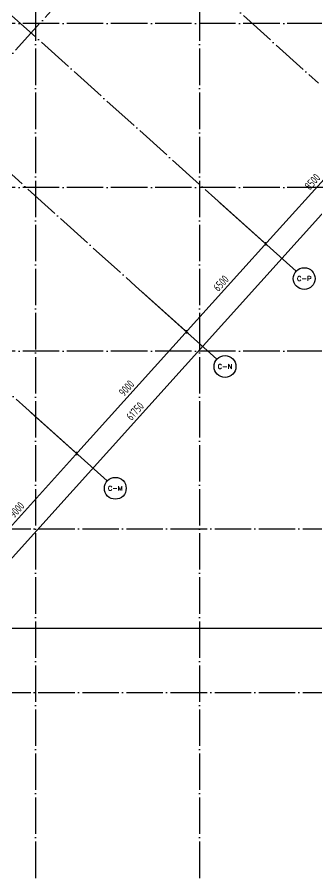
# Model space of a CAD drawing. Extents: x -502255 to 1362592, y -400300 to 332622.
# Drawn here: x 681266 to 697715, y -247539 to -200480 of the extents above; entities that cross this region are included whole.
import ezdxf
from ezdxf.enums import TextEntityAlignment as Align

# ---------------------------------------------------------------- set-up
doc = ezdxf.new("R2010")
doc.units = 0
doc.header["$LTSCALE"] = 1000
doc.header["$MEASUREMENT"] = 0
doc.linetypes.add('DOTE', pattern=[2.42, 2, -0.2, 0.02, -0.2])
for name, color, linetype in [('AXIS_TEXT', 7, 'Continuous'), ('S-DIM', 3, 'Continuous'), ('S-DOTE', 8, 'DOTE')]:
    doc.layers.add(name, color=color, linetype=linetype)
doc.layers.add('不打印', color=59, linetype='Continuous', plot=False)
doc.styles.add('_TCH_AXIS', font='COMPLEX', dxfattribs={"bigfont": 'GBCBIG'})
doc.styles.add('COMPLEX', font='COMPLEX.shx', dxfattribs={"width": 0.65})
doc.styles.get("Standard").update_dxf_attribs({"font": 'tssdeng2.shx', "width": 0.7, "bigfont": '@@hztxt.shx'})
doc.dimstyles.new('TSSD_150_150', dxfattribs={"dimtxt": 450, "dimasz": 150, "dimexe": 150, "dimexo": 375, "dimgap": 150, "dimtad": 1, "dimdec": 0, "dimzin": 0, "dimdsep": 46, "dimtxsty": 'Standard', "dimblk": 'ARCHTICK', "dimcen": 0, "dimdle": 150, "dimclrt": 7, "dimadec": 0, "dimazin": 0, "dimtfac": 1, "dimtdec": 0, "dimtix": 1, "dimtmove": 2, "dimatfit": 3, "dimfxl": 1, "dimtolj": 1, "dimtzin": 0, "dimarcsym": 0})

# ---------------------------------------------------------------- blocks, each defined once
blk = doc.blocks.new('_AXISO')
blk.add_circle((0, 0), 0.5)
at = {"layer": 'AXIS_TEXT', "style": 'COMPLEX', "width": 1.041667}
blk.add_attdef('A', text='', height=0.56, dxfattribs=at).set_placement((-0.25, -0.28), (0.25, -0.28), align=Align.FIT)
blk = doc.blocks.new('_ArchTick')
at = {"color": 0, "linetype": 'ByBlock', "const_width": 0.4}
blk.add_lwpolyline([(-0.5, -0.5), (0.5, 0.5)], dxfattribs=at)
blk = doc.blocks.new('*D2149')
at = {"layer": 'Defpoints', "color": 0, "transparency": 16777216}
for p in [(1101289, 136860), (1104967, 133548), (1059970, 90971)]:
    blk.add_point(p, dxfattribs=at)
at = {"layer": 'S-DIM', "color": 0, "lineweight": -2, "transparency": 16777216}
for p, q in [((1101567, 136609), (1105079, 133448)), ((1063548, 87547), (1105068, 133659)), ((1060248, 90720), (1063760, 87558))]:
    blk.add_line(p, q, dxfattribs=at)
at = {"layer": 'S-DIM', "color": 0, "lineweight": -2, "transparency": 16777216, "xscale": 150, "yscale": 150, "zscale": 150}
for p, rotation in [((1104967, 133548), 47.99999999999577), ((1063648, 87659), 227.9999999999958)]:
    blk.add_blockref('_ArchTick', p, dxfattribs=dict(at, rotation=rotation))
at = {"layer": 'S-DIM', "color": 7, "transparency": 16777216, "insert": (1084029, 110854), "char_height": 450, "attachment_point": 5, "rotation": 48}
blk.add_mtext('\\A1;61750', dxfattribs=at)
blk = doc.blocks.new('*D2152')
at = {"layer": 'Defpoints', "color": 0, "transparency": 16777216}
for p in [(1078036, 111036), (1080823, 108527), (1072014, 104348)]:
    blk.add_point(p, dxfattribs=at)
at = {"layer": 'S-DIM', "color": 0, "lineweight": -2, "transparency": 16777216}
for p, q in [((1078315, 110785), (1080935, 108426)), ((1074701, 101727), (1080923, 108638)), ((1072293, 104097), (1074912, 101738))]:
    blk.add_line(p, q, dxfattribs=at)
at = {"layer": 'S-DIM', "color": 0, "lineweight": -2, "transparency": 16777216, "xscale": 150, "yscale": 150, "zscale": 150}
for p, rotation in [((1080823, 108527), 47.99999999999601), ((1074801, 101838), 227.999999999996)]:
    blk.add_blockref('_ArchTick', p, dxfattribs=dict(at, rotation=rotation))
at = {"layer": 'S-DIM', "color": 7, "transparency": 16777216, "insert": (1077533, 105433), "char_height": 450, "attachment_point": 5, "rotation": 48}
blk.add_mtext('\\A1;9000', dxfattribs=at)
blk = doc.blocks.new('*D2153')
at = {"layer": 'Defpoints', "color": 0, "transparency": 16777216}
for p in [(1084058, 117724), (1086845, 115215), (1078036, 111036)]:
    blk.add_point(p, dxfattribs=at)
at = {"layer": 'S-DIM', "color": 0, "lineweight": -2, "transparency": 16777216}
for p, q in [((1084337, 117473), (1086957, 115115)), ((1080723, 108415), (1086946, 115326)), ((1078315, 110785), (1080935, 108426))]:
    blk.add_line(p, q, dxfattribs=at)
at = {"layer": 'S-DIM', "color": 0, "lineweight": -2, "transparency": 16777216, "xscale": 150, "yscale": 150, "zscale": 150}
for p, rotation in [((1086845, 115215), 47.99999999999562), ((1080823, 108527), 227.9999999999957)]:
    blk.add_blockref('_ArchTick', p, dxfattribs=dict(at, rotation=rotation))
at = {"layer": 'S-DIM', "color": 7, "transparency": 16777216, "insert": (1083556, 112122), "char_height": 450, "attachment_point": 5, "rotation": 48}
blk.add_mtext('\\A1;9000', dxfattribs=at)
blk = doc.blocks.new('*D2154')
at = {"layer": 'Defpoints', "color": 0, "transparency": 16777216}
for p in [(1088408, 122555), (1091195, 120045), (1084058, 117724)]:
    blk.add_point(p, dxfattribs=at)
at = {"layer": 'S-DIM', "color": 0, "lineweight": -2, "transparency": 16777216}
for p, q in [((1088687, 122304), (1091306, 119945)), ((1086745, 115103), (1091295, 120157)), ((1084337, 117473), (1086957, 115115))]:
    blk.add_line(p, q, dxfattribs=at)
at = {"layer": 'S-DIM', "color": 0, "lineweight": -2, "transparency": 16777216, "xscale": 150, "yscale": 150, "zscale": 150}
for p, rotation in [((1091195, 120045), 47.99999999999562), ((1086845, 115215), 227.9999999999957)]:
    blk.add_blockref('_ArchTick', p, dxfattribs=dict(at, rotation=rotation))
at = {"layer": 'S-DIM', "color": 7, "transparency": 16777216, "insert": (1088741, 117881), "char_height": 450, "attachment_point": 5, "rotation": 48}
blk.add_mtext('\\A1;6500', dxfattribs=at)
blk = doc.blocks.new('*D2155')
at = {"layer": 'Defpoints', "color": 0, "transparency": 16777216}
for p in [(1094095, 128871), (1096882, 126362), (1088408, 122555)]:
    blk.add_point(p, dxfattribs=at)
at = {"layer": 'S-DIM', "color": 0, "lineweight": -2, "transparency": 16777216}
for p, q in [((1094374, 128620), (1096994, 126262)), ((1091094, 119934), (1096983, 126474)), ((1088687, 122304), (1091306, 119945))]:
    blk.add_line(p, q, dxfattribs=at)
at = {"layer": 'S-DIM', "color": 0, "lineweight": -2, "transparency": 16777216, "xscale": 150, "yscale": 150, "zscale": 150}
for p, rotation in [((1096882, 126362), 47.99999999999557), ((1091195, 120045), 227.9999999999956)]:
    blk.add_blockref('_ArchTick', p, dxfattribs=dict(at, rotation=rotation))
at = {"layer": 'S-DIM', "color": 7, "transparency": 16777216, "insert": (1093760, 123455), "char_height": 450, "attachment_point": 5, "rotation": 48}
blk.add_mtext('\\A1;8500', dxfattribs=at)
blk = doc.blocks.new('dsadasd')
at = {"layer": 'S-DIM'}
for p, q in [((1088407.8, 122554.6), (1092866.7, 118539.8)), ((1084058.5, 117724.2), (1088517.4, 113709.4)), ((1078036.3, 111035.9), (1082495.2, 107021.1))]:
    blk.add_line(p, q, dxfattribs=at)
at = {"layer": 'S-DOTE', "color": 8, "linetype": 'DOTE'}
for p, q in [((1078554.9, 259031.5), (1078554.9, 84926.2)), ((1087554.9, 259031.5), (1087554.9, 84926.2)), ((1043465.8, 92921.4), (1128100.9, 186918.1)), ((1079180.6, 142300.8), (1094095.5, 128871.4)), ((1073493, 135984), (1088407.8, 122554.6)), ((1154883.8, 132150.4), (1026054.9, 132150.4)), ((1069143.6, 131153.6), (1084058.5, 117724.2)), ((1063121.4, 124465.3), (1078036.3, 111035.9)), ((1154883.8, 123150.4), (1026054.9, 123150.4)), ((1154883.8, 114150.4), (1027054.9, 114150.4)), ((991597.7, 104400.4), (1154883.8, 104400.4)), ((991597.7, 95400.4), (1154883.8, 95400.4))]:
    blk.add_line(p, q, dxfattribs=at)
at = {"layer": 'S-DIM'}
ref = blk.add_blockref('_AXISO', (1093312.6, 118138.4), dxfattribs=dict(at, xscale=1200, yscale=1200, zscale=1200))
ref.add_attrib('A', 'C-P', dxfattribs={"layer": 'AXIS_TEXT', "height": 261.89, "style": '_TCH_AXIS'}).set_placement((1092913.5, 118007.4), (1093711.7, 118007.4), align=Align.FIT)
ref = blk.add_blockref('_AXISO', (1088963.2, 113307.9), dxfattribs=dict(at, xscale=1200, yscale=1200, zscale=1200))
ref.add_attrib('A', 'C-N', dxfattribs={"layer": 'AXIS_TEXT', "height": 254.69, "style": '_TCH_AXIS'}).set_placement((1088563, 113180.6), (1089363.5, 113180.6), align=Align.FIT)
ref = blk.add_blockref('_AXISO', (1082941.1, 106619.6), dxfattribs=dict(at, xscale=1200, yscale=1200, zscale=1200))
ref.add_attrib('A', 'C-M', dxfattribs={"layer": 'AXIS_TEXT', "height": 247.86, "style": '_TCH_AXIS'}).set_placement((1082539.8, 106495.7), (1083342.4, 106495.7), align=Align.FIT)
for p1, p2, distance, picture, middle in [((1059969.8, 90971), (1101288.6, 136860.2), -4950, '*D2149', (1084029.1, 110854.3)), ((1088407.8, 122554.6), (1094095.5, 128871.4), -3750, '*D2155', (1093759.8, 123454.7)), ((1084058.5, 117724.2), (1088407.8, 122554.6), -3750, '*D2154', (1088741.3, 117881.1)), ((1078036.3, 111035.9), (1084058.5, 117724.2), -3750, '*D2153', (1083555.5, 112121.7)), ((1072014.1, 104347.6), (1078036.3, 111035.9), -3750, '*D2152', (1077533.3, 105433.4))]:
    dim = blk.add_aligned_dim(p1=p1, p2=p2, distance=distance, dimstyle='TSSD_150_150', dxfattribs=at)
    dim.commit()
    dim.dimension.update_dxf_attribs({"geometry": picture, "text_midpoint": middle})

msp = doc.modelspace()

# ---------------------------------------------------------------- linework, layer by layer
at = {"layer": '不打印', "color": 4}
msp.add_lwpolyline([(747370.2, -234065.1), (611682.3, -234065.1), (611682.3, -134768.8), (747370.2, -134768.8)], close=True, dxfattribs=at)

# ---------------------------------------------------------------- block references
at = {"layer": 'S-DOTE'}
msp.add_blockref('dsadasd', (-396289.1, -332979.9), dxfattribs=at)

doc.saveas('drawing.dxf')
